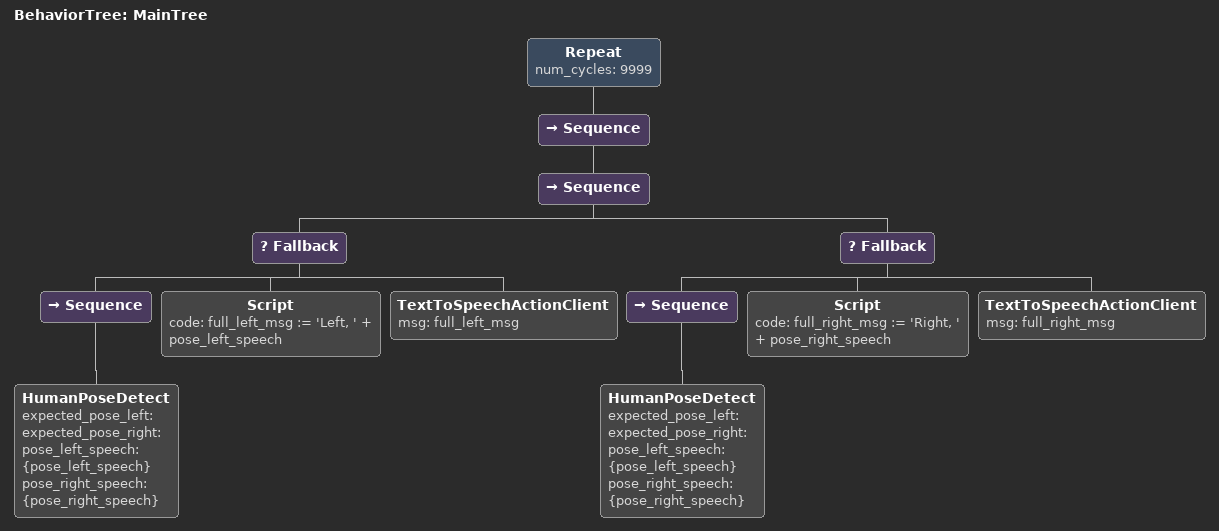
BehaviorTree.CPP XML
<root main_tree_to_execute="MainTree">
	<BehaviorTree ID="MainTree">
		<Repeat num_cycles="9999">
			<Sequence>
				<Sequence>
					<Fallback>
						<Sequence>
							<HumanPoseDetect expected_pose_left="" expected_pose_right=""
								pose_left_speech="{pose_left_speech}" pose_right_speech="{pose_right_speech}" />
						</Sequence>
						<Script code="full_left_msg := 'Left, ' + pose_left_speech" />
						<TextToSpeechActionClient msg="full_left_msg"/>
					</Fallback>
					<Fallback>
						<Sequence>
							<HumanPoseDetect expected_pose_left="" expected_pose_right=""
								pose_left_speech="{pose_left_speech}" pose_right_speech="{pose_right_speech}" />
						</Sequence>
						<Script code="full_right_msg := 'Right, ' + pose_right_speech" />
						<TextToSpeechActionClient msg="full_right_msg" />
					</Fallback>
				</Sequence>
			</Sequence>
		</Repeat>
	</BehaviorTree>
</root>
